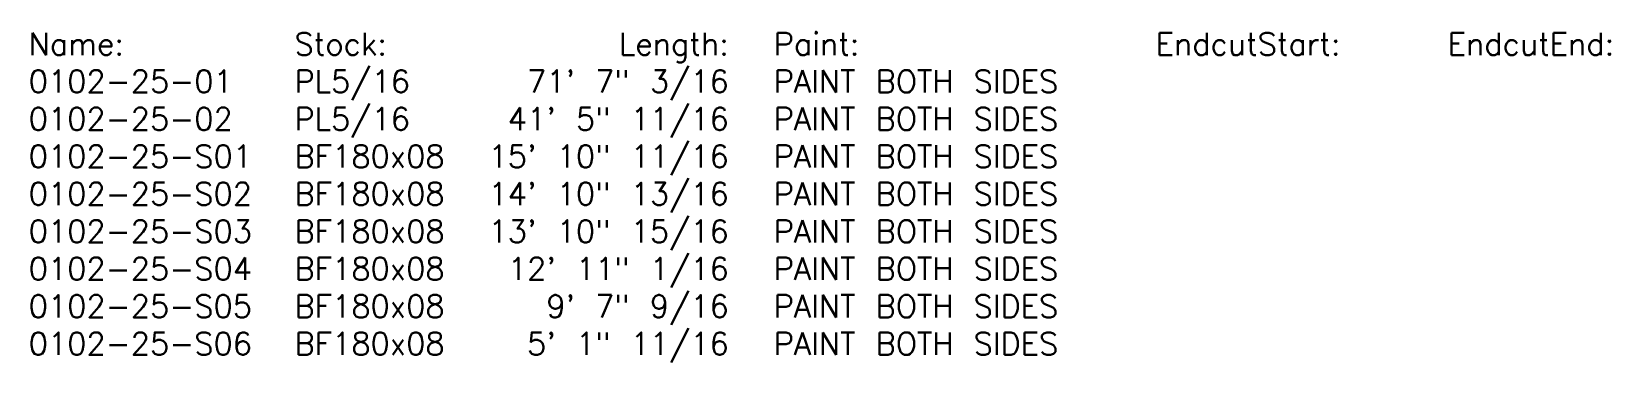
# Model space of a CAD drawing. Header units: millimetres. Extents: x -75152 to 353425, y 12138 to 222005.
# Drawn here: x -75151.63 to -75145.04, y 222003.54 to 222004.92 of the extents above; entities that cross this region are included whole.
import ezdxf

# ---------------------------------------------------------------- set-up
doc = ezdxf.new("R2010")
doc.units = ezdxf.units.MM
doc.layers.add('TEXT', color=4, linetype='Continuous')
doc.styles.add('BOM', font='txt.shx')

# ---------------------------------------------------------------- blocks, each defined once
blk = doc.blocks.new('$TD_AUDIT_GENERATED_(57114)', base_point=(0.8617, 10.3079))
at = {"layer": 'TEXT', "char_height": 0.09375, "style": 'BOM'}
for s, insert, attachment_point in [('Name:\\P0102-25-01\\P0102-25-02\\P0102-25-S01\\P0102-25-S02\\P0102-25-S03\\P0102-25-S04\\P0102-25-S05\\P0102-25-S06\\P', (0.8617, 10.3079), 1), ('Stock:\\PPL5/16\\PPL5/16\\PBF180x08\\PBF180x08\\PBF180x08\\PBF180x08\\PBF180x08\\PBF180x08\\P', (1.971, 10.3079), 1), ('Length:\\P71\' 7" 3/16\\P41\' 5" 11/16\\P15\' 10" 11/16\\P14\' 10" 13/16\\P13\' 10" 15/16\\P12\' 11" 1/16\\P9\' 7" 9/16\\P5\' 1" 11/16\\P', (3.7835, 10.3079), 3), ('Paint:\\PPAINT BOTH SIDES\\PPAINT BOTH SIDES\\PPAINT BOTH SIDES\\PPAINT BOTH SIDES\\PPAINT BOTH SIDES\\PPAINT BOTH SIDES\\PPAINT BOTH SIDES\\PPAINT BOTH SIDES\\P', (3.971, 10.3079), 1), ('EndcutStart:\\P\\P\\P\\P\\P\\P\\P\\P\\P', (5.5648, 10.3079), 1), ('EndcutEnd:\\P\\P\\P\\P\\P\\P\\P\\P\\P', (6.7835, 10.3079), 1)]:
    blk.add_mtext(s, dxfattribs=dict(at, insert=insert, attachment_point=attachment_point))
blk = doc.blocks.new('A$C3242291E')
blk.add_blockref('$TD_AUDIT_GENERATED_(57114)', (-253376.3545, 115135.306))

msp = doc.modelspace()

# ---------------------------------------------------------------- block references
msp.add_blockref('A$C3242291E', (178224.7174, 106869.6139))

doc.saveas('drawing.dxf')
